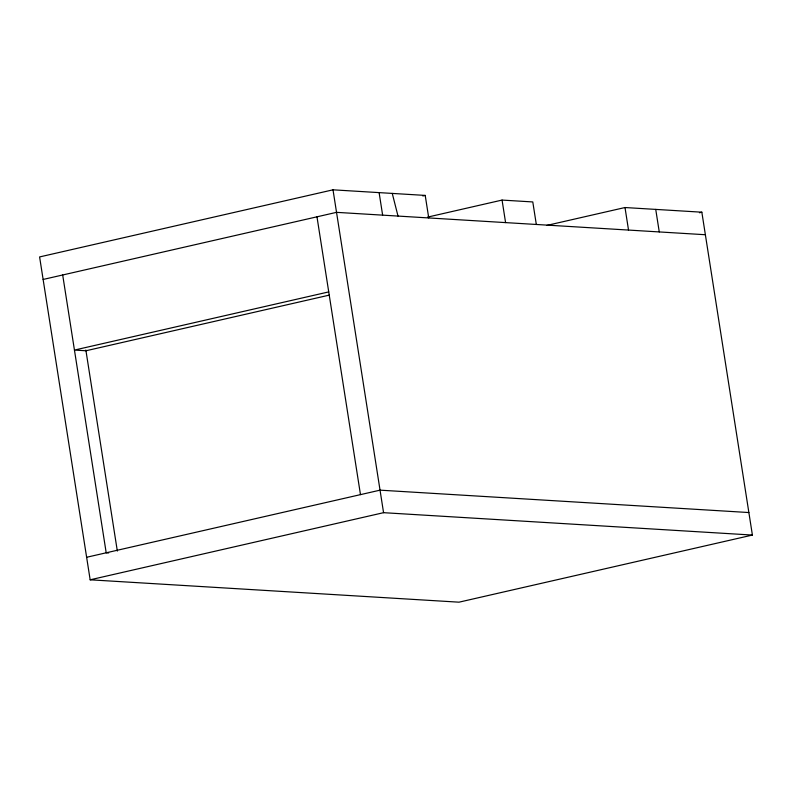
<?xml version="1.0" encoding="UTF-8"?>
<svg xmlns="http://www.w3.org/2000/svg" width="792" height="792" viewBox="0 0 792 792"><rect width="100%" height="100%" fill="white"/><g stroke="black" fill="none" stroke-linecap="round" stroke-linejoin="round"><path stroke-width="1.19" d="M428.739 217.939L425.215 195.416L333.006 189.823L39.6 256.935L90.159 579.803L458.994 602.177L752.4 535.065L701.841 212.197L624.997 207.534L546.836 225.413M43.124 279.457L336.531 212.345L705.365 234.729M422.809 195.97L425.215 195.416M427.502 217.137L502.059 200.079L532.788 201.94L536.323 224.473M328.73 291.901L74.448 350.074L85.972 350.767L329.413 295.089M699.435 212.751L701.841 212.197M86.635 557.271L380.041 490.159L748.876 512.543M90.159 579.803L383.566 512.681L752.4 535.065M108.662 552.945L106.197 552.796L62.687 274.982M392.258 193.416L398.01 216.077M655.736 209.405L659.261 231.927M624.997 207.534L628.531 230.066M502.059 200.079L505.583 222.601M379.111 192.614L382.635 215.147M333.006 189.823L383.566 512.681M316.978 216.82L360.479 494.634M85.853 350.014L117.335 551.064"/></g></svg>
